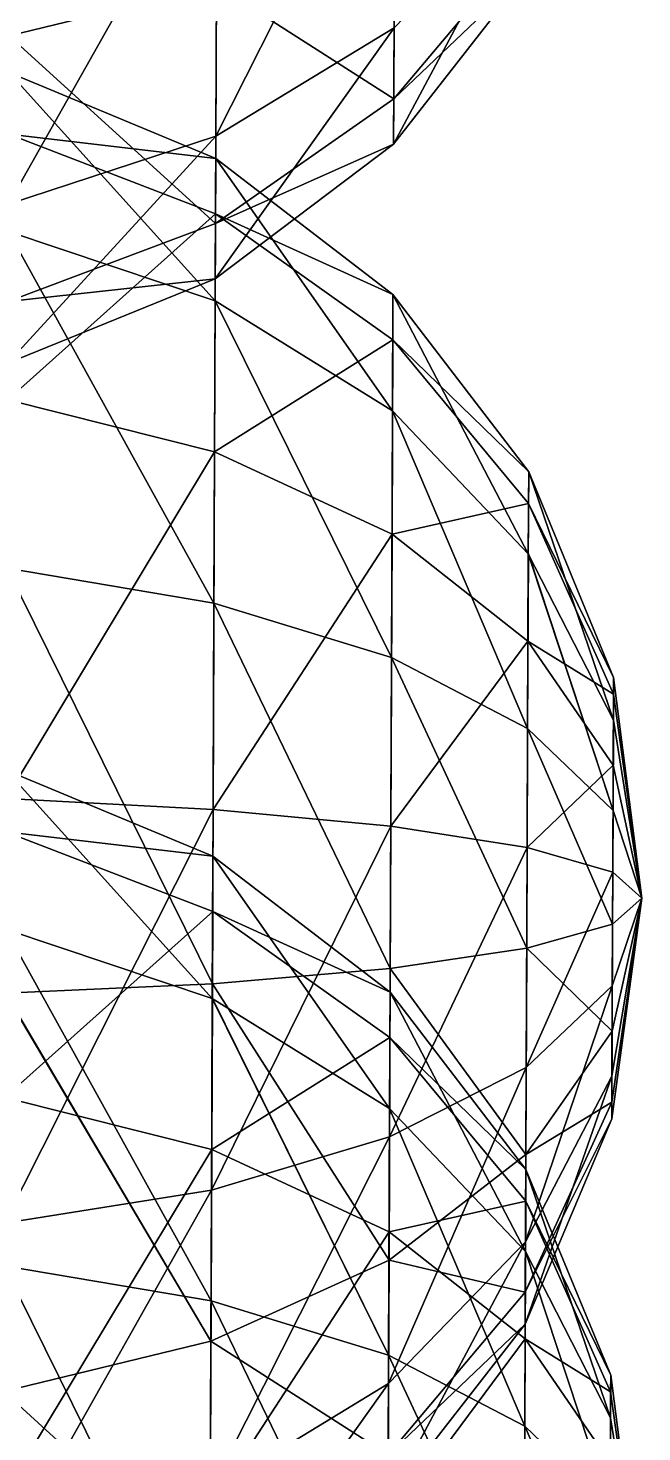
# Model space of a CAD drawing. Header units: metres. Extents: x -322 to 100, y -423 to 142.
# Drawn here: x 77.94 to 99.39, y -51.59 to -2.52 of the extents above; entities that cross this region are included whole.
import ezdxf

# ---------------------------------------------------------------- set-up
doc = ezdxf.new("R2010")
doc.units = ezdxf.units.M

msp = doc.modelspace()

# ---------------------------------------------------------------- linework, layer by layer
for points in [[(84.52156, -1.026279, -693.59766), (77.278854, -2.78936, -695.9994), (77.335846, 11.1438, -701.5549), (77.335945, 11.1439, -701.55475)], [(90.76401, 6.111152, -653.2885), (84.54315, 4.253721, -648.9085), (84.49996, -6.305929, -657.23663), (84.50006, -6.305829, -657.2365)], [(90.76401, 6.111152, -653.2885), (84.49996, -6.305929, -657.23663), (90.72874, -2.510769, -660.0884), (90.728836, -2.510669, -660.08826)], [(84.54315, 4.253721, -648.9085), (77.30294, 3.099715, -646.1551), (77.25476, -8.678043, -655.4439), (77.25486, -8.677943, -655.4438)], [(84.54315, 4.253721, -648.9085), (77.25476, -8.678043, -655.4439), (84.49996, -6.305929, -657.23663), (84.50006, -6.305829, -657.2365)], [(95.516624, 2.4488, -663.8049), (90.72874, -2.510769, -660.0884), (90.7121, -6.577648, -670.28827), (90.7122, -6.577548, -670.28815)], [(95.516624, 2.4488, -663.8049), (90.7121, -6.577648, -670.28827), (95.50486, -0.426919, -671.0173), (95.50496, -0.426819, -671.01715)], [(90.71856, -4.999781, -681.155), (84.52156, -1.026279, -693.59766), (90.74637, 1.800049, -689.77704), (90.74647, 1.800149, -689.7769)], [(95.50942, 0.688803, -678.70123), (90.71856, -4.999781, -681.155), (90.74637, 1.800049, -689.77704), (90.74647, 1.800149, -689.7769)], [(95.50486, -0.426919, -671.0173), (90.71856, -4.999781, -681.155), (95.50942, 0.688803, -678.70123), (95.50952, 0.688903, -678.7011)], [(95.50486, -0.426919, -671.0173), (90.7121, -6.577648, -670.28827), (90.71856, -4.999781, -681.155), (90.71866, -4.999681, -681.1549)], [(84.48749, -9.354334, -683.0379), (77.278854, -2.78936, -695.9994), (84.52156, -1.026279, -693.59766), (84.52166, -1.026179, -693.59753)], [(90.71856, -4.999781, -681.155), (84.48749, -9.354334, -683.0379), (84.52156, -1.026279, -693.59766), (84.52166, -1.026179, -693.59753)], [(84.48749, -9.354334, -683.0379), (77.24086, -12.078102, -684.22156), (77.278854, -2.78936, -695.9994), (77.27895, -2.78926, -695.99927)], [(90.72874, -2.510769, -660.0884), (84.49996, -6.305929, -657.23663), (84.47958, -11.286819, -669.7288), (84.47968, -11.286719, -669.7287)], [(90.72874, -2.510769, -660.0884), (84.47958, -11.286819, -669.7288), (90.7121, -6.577648, -670.28827), (90.7122, -6.577548, -670.28815)], [(84.47642, -12.058582, -952.4275), (77.25087, -9.627272, -954.2202), (77.2736, -4.071806, -940.2869), (77.2737, -4.071706, -940.2868)], [(84.496796, -7.077688, -939.9353), (77.2736, -4.071806, -940.2869), (77.26478, -6.227213, -925.4426), (77.26488, -6.227113, -925.4425)], [(84.47642, -12.058582, -952.4275), (77.2736, -4.071806, -940.2869), (84.496796, -7.077688, -939.9353), (84.496895, -7.077588, -939.9352)], [(90.7121, -6.577648, -670.28827), (84.48749, -9.354334, -683.0379), (90.71856, -4.999781, -681.155), (90.71866, -4.999681, -681.1549)], [(84.48889, -9.010174, -926.6262), (77.26478, -6.227213, -925.4426), (77.22678, -15.515955, -913.66473), (77.22688, -15.515855, -913.6646)], [(84.49996, -6.305929, -657.23663), (77.25476, -8.678043, -655.4439), (77.23204, -14.233505, -669.3772), (77.23214, -14.233405, -669.3771)], [(84.49996, -6.305929, -657.23663), (77.23204, -14.233505, -669.3772), (84.47958, -11.286819, -669.7288), (84.47968, -11.286719, -669.7287)], [(84.496796, -7.077688, -939.9353), (77.26478, -6.227213, -925.4426), (84.48889, -9.010174, -926.6262), (84.48899, -9.010074, -926.6261)], [(90.7121, -6.577648, -670.28827), (84.47958, -11.286819, -669.7288), (84.48749, -9.354334, -683.0379), (84.48759, -9.354234, -683.0378)], [(90.673935, -15.904573, -949.57574), (84.47642, -12.058582, -952.4275), (84.496796, -7.077688, -939.9353), (84.496895, -7.077588, -939.9352)], [(90.690575, -11.837692, -939.37585), (84.496796, -7.077688, -939.9353), (84.48889, -9.010174, -926.6262), (84.48899, -9.010074, -926.6261)], [(90.673935, -15.904573, -949.57574), (84.496796, -7.077688, -939.9353), (90.690575, -11.837692, -939.37585), (90.690674, -11.837592, -939.37573)], [(84.48889, -9.010174, -926.6262), (77.22678, -15.515955, -913.66473), (84.45482, -17.33823, -916.06647), (84.45492, -17.33813, -916.06635)], [(90.68412, -13.415558, -928.5091), (84.48889, -9.010174, -926.6262), (84.45482, -17.33823, -916.06647), (84.45492, -17.33813, -916.06635)], [(90.690575, -11.837692, -939.37585), (84.48889, -9.010174, -926.6262), (90.68412, -13.415558, -928.5091), (90.68422, -13.415458, -928.509)], [(84.43322, -22.618235, -960.7556), (77.20269, -21.405033, -963.50903), (77.25087, -9.627272, -954.2202), (77.25097, -9.627171, -954.2201)], [(84.47958, -11.286819, -669.7288), (77.24086, -12.078102, -684.22156), (84.48749, -9.354334, -683.0379), (84.48759, -9.354234, -683.0378)], [(84.43322, -22.618235, -960.7556), (77.25087, -9.627272, -954.2202), (84.47642, -12.058582, -952.4275), (84.47652, -12.058482, -952.42737)], [(84.47958, -11.286819, -669.7288), (77.23204, -14.233505, -669.3772), (77.24086, -12.078102, -684.22156), (77.24096, -12.078002, -684.22144)], [(90.63867, -24.526493, -956.3756), (84.43322, -22.618235, -960.7556), (84.47642, -12.058582, -952.4275), (84.47652, -12.058482, -952.42737)], [(84.47642, -12.058582, -952.4275), (84.47642, -12.058582, -952.4275), (84.43322, -22.618235, -960.7556), (84.43332, -22.618135, -960.7555)], [(90.63867, -24.526493, -956.3756), (84.47642, -12.058582, -952.4275), (90.673935, -15.904573, -949.57574), (90.674034, -15.904473, -949.5756)], [(95.42109, -20.903147, -945.85925), (90.673935, -15.904573, -949.57574), (90.690575, -11.837692, -939.37585), (90.690674, -11.837592, -939.37573)], [(95.43285, -18.027426, -938.64685), (90.690575, -11.837692, -939.37585), (90.68412, -13.415558, -928.5091), (90.68422, -13.415458, -928.509)], [(95.42109, -20.903147, -945.85925), (90.690575, -11.837692, -939.37585), (95.43285, -18.027426, -938.64685), (95.43295, -18.027327, -938.6467)], [(90.68412, -13.415558, -928.5091), (84.45482, -17.33823, -916.06647), (90.6563, -20.21539, -919.8871), (90.6564, -20.21529, -919.88696)], [(95.42829, -19.143147, -930.9629), (90.68412, -13.415558, -928.5091), (90.6563, -20.21539, -919.8871), (90.6564, -20.21529, -919.88696)], [(95.43285, -18.027426, -938.64685), (90.68412, -13.415558, -928.5091), (95.42829, -19.143147, -930.9629), (95.42839, -19.143047, -930.96277)], [(84.45482, -17.33823, -916.06647), (77.22678, -15.515955, -913.66473), (77.169785, -29.44912, -908.10925), (77.16988, -29.44902, -908.10913)], [(95.39615, -26.999765, -950.6675), (90.63867, -24.526493, -956.3756), (90.673935, -15.904573, -949.57574), (90.674034, -15.904473, -949.5756)], [(90.673935, -15.904573, -949.57574), (90.673935, -15.904573, -949.57574), (90.63867, -24.526493, -956.3756), (90.63877, -24.526394, -956.3755)], [(95.39615, -26.999765, -950.6675), (90.673935, -15.904573, -949.57574), (95.42109, -20.903147, -945.85925), (95.42119, -20.903048, -945.85913)], [(84.45482, -17.33823, -916.06647), (77.169785, -29.44912, -908.10925), (84.40372, -29.830364, -911.0856), (84.40382, -29.830265, -911.08545)], [(90.6563, -20.21539, -919.8871), (84.45482, -17.33823, -916.06647), (84.40372, -29.830364, -911.0856), (84.40382, -29.830265, -911.08545)], [(98.394356, -26.713657, -941.5313), (95.42109, -20.903147, -945.85925), (95.43285, -18.027426, -938.64685), (95.43295, -18.027327, -938.6467)], [(98.400444, -25.225075, -937.7979), (95.43285, -18.027426, -938.64685), (95.42829, -19.143147, -930.9629), (95.42839, -19.143047, -930.96277)], [(98.394356, -26.713657, -941.5313), (95.43285, -18.027426, -938.64685), (98.400444, -25.225075, -937.7979), (98.40054, -25.224976, -937.7978)], [(95.42829, -19.143147, -930.9629), (90.6563, -20.21539, -919.8871), (95.40862, -23.951355, -924.8662), (95.40872, -23.951256, -924.8661)], [(98.39809, -25.802614, -933.8204), (95.42829, -19.143147, -930.9629), (95.40862, -23.951355, -924.8662), (95.40872, -23.951256, -924.8661)], [(98.400444, -25.225075, -937.7979), (95.42829, -19.143147, -930.9629), (98.39809, -25.802614, -933.8204), (98.398186, -25.802515, -933.82025)], [(90.6563, -20.21539, -919.8871), (84.40372, -29.830364, -911.0856), (90.61458, -30.415173, -915.8202), (90.61468, -30.415073, -915.82007)], [(95.40862, -23.951355, -924.8662), (90.6563, -20.21539, -919.8871), (90.61458, -30.415173, -915.8202), (90.61468, -30.415073, -915.82007)], [(98.38145, -29.869501, -944.02026), (95.39615, -26.999765, -950.6675), (95.42109, -20.903147, -945.85925), (95.42119, -20.903048, -945.85913)], [(95.42109, -20.903147, -945.85925), (95.42109, -20.903147, -945.85925), (95.39615, -26.999765, -950.6675), (95.39625, -26.999666, -950.66736)], [(98.38145, -29.869501, -944.02026), (95.42109, -20.903147, -945.85925), (98.394356, -26.713657, -941.5313), (98.394455, -26.713558, -941.5312)], [(84.378784, -35.927185, -962.6881), (77.14197, -36.249237, -965.6644), (77.20269, -21.405033, -963.50903), (77.20279, -21.404934, -963.5089)], [(84.378784, -35.927185, -962.6881), (77.20269, -21.405033, -963.50903), (84.43322, -22.618235, -960.7556), (84.43332, -22.618135, -960.7555)], [(90.594215, -35.393204, -957.9535), (84.378784, -35.927185, -962.6881), (84.43322, -22.618235, -960.7556), (84.43332, -22.618135, -960.7555)], [(90.594215, -35.393204, -957.9535), (84.43322, -22.618235, -960.7556), (90.63867, -24.526493, -956.3756), (90.63877, -24.526394, -956.3755)], [(95.40862, -23.951355, -924.8662), (90.61458, -30.415173, -915.8202), (95.37912, -31.16369, -921.9905), (95.37922, -31.163591, -921.99036)], [(98.3879, -28.291527, -930.6645), (95.40862, -23.951355, -924.8662), (95.37912, -31.16369, -921.9905), (95.37922, -31.163591, -921.99036)], [(98.39809, -25.802614, -933.8204), (95.40862, -23.951355, -924.8662), (98.3879, -28.291527, -930.6645), (98.388, -28.291428, -930.66437)], [(95.364716, -34.683693, -951.7832), (90.594215, -35.393204, -957.9535), (90.63867, -24.526493, -956.3756), (90.63877, -24.526394, -956.3755)], [(95.364716, -34.683693, -951.7832), (90.63867, -24.526493, -956.3756), (95.39615, -26.999765, -950.6675), (95.39625, -26.999666, -950.66736)], [(99.39112, -32.940132, -936.88684), (98.394356, -26.713657, -941.5313), (98.400444, -25.225075, -937.7979), (98.40054, -25.224976, -937.7978)], [(99.39112, -32.940132, -936.88684), (98.400444, -25.225075, -937.7979), (98.39809, -25.802614, -933.8204), (98.398186, -25.802515, -933.82025)], [(99.39112, -32.940132, -936.88684), (98.39809, -25.802614, -933.8204), (98.3879, -28.291527, -930.6645), (98.388, -28.291428, -930.66437)], [(99.39112, -32.940132, -936.88684), (98.38145, -29.869501, -944.02026), (98.394356, -26.713657, -941.5313), (98.394455, -26.713558, -941.5312)], [(98.394356, -26.713657, -941.5313), (98.394356, -26.713657, -941.5313), (98.38145, -29.869501, -944.02026), (98.381546, -29.869402, -944.02014)], [(98.36517, -33.846992, -944.5978), (95.364716, -34.683693, -951.7832), (95.39615, -26.999765, -950.6675), (95.39625, -26.999666, -950.66736)], [(98.36517, -33.846992, -944.5978), (95.39615, -26.999765, -950.6675), (98.38145, -29.869501, -944.02026), (98.381546, -29.869402, -944.02014)], [(84.37667, -36.444233, -784.48303), (77.15112, -34.012924, -786.27576), (77.17385, -28.457457, -772.34247), (77.17395, -28.457357, -772.34235)], [(84.39705, -31.463339, -771.99084), (77.17385, -28.457457, -772.34247), (77.16503, -30.612864, -757.49817), (77.16513, -30.612764, -757.49805)], [(84.37667, -36.444233, -784.48303), (77.17385, -28.457457, -772.34247), (84.39705, -31.463339, -771.99084), (84.39715, -31.46324, -771.9907)], [(98.3879, -28.291527, -930.6645), (95.37912, -31.16369, -921.9905), (98.372635, -32.024906, -929.1759), (98.372734, -32.024807, -929.1758)], [(99.39112, -32.940132, -936.88684), (98.3879, -28.291527, -930.6645), (98.372635, -32.024906, -929.1759), (98.372734, -32.024807, -929.1758)], [(84.40372, -29.830364, -911.0856), (77.169785, -29.44912, -908.10925), (77.10906, -44.29332, -910.26465), (77.10916, -44.29322, -910.2645)], [(84.40372, -29.830364, -911.0856), (77.10906, -44.29332, -910.26465), (84.34927, -43.139313, -913.01807), (84.34937, -43.139214, -913.01794)], [(90.61458, -30.415173, -915.8202), (84.40372, -29.830364, -911.0856), (84.34927, -43.139313, -913.01807), (84.34937, -43.139214, -913.01794)], [(99.39112, -32.940132, -936.88684), (98.36517, -33.846992, -944.5978), (98.38145, -29.869501, -944.02026), (98.381546, -29.869402, -944.02014)], [(90.61458, -30.415173, -915.8202), (84.34927, -43.139313, -913.01807), (90.57013, -41.281883, -917.3981), (90.57023, -41.281784, -917.39795)], [(95.37912, -31.16369, -921.9905), (90.61458, -30.415173, -915.8202), (90.57013, -41.281883, -917.3981), (90.57023, -41.281784, -917.39795)], [(84.389145, -33.395824, -758.68176), (77.16503, -30.612864, -757.49817), (77.12704, -39.901604, -745.7203), (77.12714, -39.901505, -745.72015)], [(84.39705, -31.463339, -771.99084), (77.16503, -30.612864, -757.49817), (84.389145, -33.395824, -758.68176), (84.389244, -33.395725, -758.68164)], [(95.37912, -31.16369, -921.9905), (90.57013, -41.281883, -917.3981), (95.34769, -38.84762, -923.1062), (95.347786, -38.84752, -923.1061)], [(98.372635, -32.024906, -929.1759), (95.37912, -31.16369, -921.9905), (95.34769, -38.84762, -923.1062), (95.347786, -38.84752, -923.1061)], [(90.57419, -40.290222, -781.6313), (84.37667, -36.444233, -784.48303), (84.39705, -31.463339, -771.99084), (84.39715, -31.46324, -771.9907)], [(90.59083, -36.223343, -771.4314), (84.39705, -31.463339, -771.99084), (84.389145, -33.395824, -758.68176), (84.389244, -33.395725, -758.68164)], [(90.57419, -40.290222, -781.6313), (84.39705, -31.463339, -771.99084), (90.59083, -36.223343, -771.4314), (90.59093, -36.223244, -771.4313)], [(98.372635, -32.024906, -929.1759), (95.34769, -38.84762, -923.1062), (98.35636, -36.0024, -929.7534), (98.35646, -36.0023, -929.7533)], [(99.39112, -32.940132, -936.88684), (98.372635, -32.024906, -929.1759), (98.35636, -36.0024, -929.7534), (98.35646, -36.0023, -929.7533)], [(99.39112, -32.940132, -936.88684), (98.34345, -39.158245, -932.2424), (98.337364, -40.646828, -935.97577), (98.33746, -40.64673, -935.97565)], [(99.39112, -32.940132, -936.88684), (98.337364, -40.646828, -935.97577), (98.33972, -40.069286, -939.9533), (98.33982, -40.069187, -939.9532)], [(99.39112, -32.940132, -936.88684), (98.33972, -40.069286, -939.9533), (98.34991, -37.580376, -943.1092), (98.350006, -37.580276, -943.1091)], [(99.39112, -32.940132, -936.88684), (98.35636, -36.0024, -929.7534), (98.34345, -39.158245, -932.2424), (98.34355, -39.158146, -932.24225)], [(99.39112, -32.940132, -936.88684), (98.34991, -37.580376, -943.1092), (98.36517, -33.846992, -944.5978), (98.36527, -33.846893, -944.59766)], [(84.389145, -33.395824, -758.68176), (77.12704, -39.901604, -745.7203), (84.35507, -41.72388, -748.122), (84.35517, -41.72378, -748.1219)], [(90.58437, -37.80121, -760.56464), (84.389145, -33.395824, -758.68176), (84.35507, -41.72388, -748.122), (84.35517, -41.72378, -748.1219)], [(90.59083, -36.223343, -771.4314), (84.389145, -33.395824, -758.68176), (90.58437, -37.80121, -760.56464), (90.58447, -37.80111, -760.5645)], [(98.34991, -37.580376, -943.1092), (95.364716, -34.683693, -951.7832), (98.36517, -33.846992, -944.5978), (98.36527, -33.846893, -944.59766)], [(84.33347, -47.003883, -792.81116), (77.10294, -45.790684, -795.5646), (77.15112, -34.012924, -786.27576), (77.15122, -34.012825, -786.27563)], [(84.33347, -47.003883, -792.81116), (77.15112, -34.012924, -786.27576), (84.37667, -36.444233, -784.48303), (84.37677, -36.444134, -784.4829)], [(95.33521, -41.896027, -948.9075), (90.594215, -35.393204, -957.9535), (95.364716, -34.683693, -951.7832), (95.364815, -34.683594, -951.7831)], [(98.34991, -37.580376, -943.1092), (95.33521, -41.896027, -948.9075), (95.364716, -34.683693, -951.7832), (95.364815, -34.683594, -951.7831)], [(90.55249, -45.592987, -953.8866), (84.378784, -35.927185, -962.6881), (90.594215, -35.393204, -957.9535), (90.594315, -35.393105, -957.95337)], [(95.33521, -41.896027, -948.9075), (90.55249, -45.592987, -953.8866), (90.594215, -35.393204, -957.9535), (90.594315, -35.393105, -957.95337)], [(84.32768, -48.419315, -957.7072), (77.08498, -50.182396, -960.10895), (77.14197, -36.249237, -965.6644), (77.14207, -36.249138, -965.6643)], [(84.32768, -48.419315, -957.7072), (77.14197, -36.249237, -965.6644), (84.378784, -35.927185, -962.6881), (84.37888, -35.927086, -962.688)], [(90.55249, -45.592987, -953.8866), (84.32768, -48.419315, -957.7072), (84.378784, -35.927185, -962.6881), (84.37888, -35.927086, -962.688)], [(95.32134, -45.288795, -777.9148), (90.57419, -40.290222, -781.6313), (90.59083, -36.223343, -771.4314), (90.59093, -36.223244, -771.4313)], [(95.33311, -42.41308, -770.7024), (90.59083, -36.223343, -771.4314), (90.58437, -37.80121, -760.56464), (90.58447, -37.80111, -760.5645)], [(95.32134, -45.288795, -777.9148), (90.59083, -36.223343, -771.4314), (95.33311, -42.41308, -770.7024), (95.333206, -42.41298, -770.7023)], [(98.35636, -36.0024, -929.7534), (95.34769, -38.84762, -923.1062), (95.32275, -44.944237, -927.9144), (95.322845, -44.944138, -927.9143)], [(98.35636, -36.0024, -929.7534), (95.32275, -44.944237, -927.9144), (98.34345, -39.158245, -932.2424), (98.34355, -39.158146, -932.24225)], [(90.538925, -48.912144, -788.43115), (84.33347, -47.003883, -792.81116), (84.37667, -36.444233, -784.48303), (84.37677, -36.444134, -784.4829)], [(84.37667, -36.444233, -784.48303), (84.37667, -36.444233, -784.48303), (84.33347, -47.003883, -792.81116), (84.33357, -47.003784, -792.81104)], [(90.538925, -48.912144, -788.43115), (84.37667, -36.444233, -784.48303), (90.57419, -40.290222, -781.6313), (90.57429, -40.290123, -781.63116)], [(98.33972, -40.069286, -939.9533), (95.33521, -41.896027, -948.9075), (98.34991, -37.580376, -943.1092), (98.350006, -37.580276, -943.1091)], [(90.58437, -37.80121, -760.56464), (84.35507, -41.72388, -748.122), (90.55656, -44.60104, -751.9426), (90.556656, -44.60094, -751.9425)], [(95.328545, -43.528797, -763.01843), (90.58437, -37.80121, -760.56464), (90.55656, -44.60104, -751.9426), (90.556656, -44.60094, -751.9425)], [(95.33311, -42.41308, -770.7024), (90.58437, -37.80121, -760.56464), (95.328545, -43.528797, -763.01843), (95.32864, -43.528698, -763.0183)], [(95.34769, -38.84762, -923.1062), (90.57013, -41.281883, -917.3981), (90.53486, -49.903805, -924.19794), (90.53496, -49.903706, -924.1978)], [(95.34769, -38.84762, -923.1062), (90.53486, -49.903805, -924.19794), (95.32275, -44.944237, -927.9144), (95.322845, -44.944138, -927.9143)], [(98.34345, -39.158245, -932.2424), (95.32275, -44.944237, -927.9144), (95.31098, -47.819954, -935.12683), (95.31108, -47.819855, -935.1267)], [(98.34345, -39.158245, -932.2424), (95.31098, -47.819954, -935.12683), (98.337364, -40.646828, -935.97577), (98.33746, -40.64673, -935.97565)], [(84.35507, -41.72388, -748.122), (77.12704, -39.901604, -745.7203), (77.07004, -53.83477, -740.1648), (77.07014, -53.83467, -740.1647)], [(98.337364, -40.646828, -935.97577), (95.315544, -46.70423, -942.8108), (98.33972, -40.069286, -939.9533), (98.33982, -40.069187, -939.9532)], [(98.33972, -40.069286, -939.9533), (95.315544, -46.70423, -942.8108), (95.33521, -41.896027, -948.9075), (95.33531, -41.895927, -948.90735)], [(95.2964, -51.385418, -782.723), (90.538925, -48.912144, -788.43115), (90.57419, -40.290222, -781.6313), (90.57429, -40.290123, -781.63116)], [(90.57419, -40.290222, -781.6313), (90.57419, -40.290222, -781.6313), (90.538925, -48.912144, -788.43115), (90.539024, -48.912045, -788.431)], [(95.2964, -51.385418, -782.723), (90.57419, -40.290222, -781.6313), (95.32134, -45.288795, -777.9148), (95.32144, -45.288696, -777.9147)], [(98.337364, -40.646828, -935.97577), (95.31098, -47.819954, -935.12683), (95.315544, -46.70423, -942.8108), (95.31564, -46.704132, -942.81067)], [(90.57013, -41.281883, -917.3981), (84.34927, -43.139313, -913.01807), (84.30608, -53.698967, -921.3462), (84.30618, -53.698868, -921.34607)], [(90.57013, -41.281883, -917.3981), (84.30608, -53.698967, -921.3462), (90.53486, -49.903805, -924.19794), (90.53496, -49.903706, -924.1978)], [(84.35507, -41.72388, -748.122), (77.07004, -53.83477, -740.1648), (84.30397, -54.216015, -743.1411), (84.30407, -54.215916, -743.141)], [(90.55656, -44.60104, -751.9426), (84.35507, -41.72388, -748.122), (84.30397, -54.216015, -743.1411), (84.30407, -54.215916, -743.141)], [(95.315544, -46.70423, -942.8108), (90.55249, -45.592987, -953.8866), (95.33521, -41.896027, -948.9075), (95.33531, -41.895927, -948.90735)], [(98.29461, -51.099308, -773.58685), (95.32134, -45.288795, -777.9148), (95.33311, -42.41308, -770.7024), (95.333206, -42.41298, -770.7023)], [(98.3007, -49.610725, -769.85345), (95.33311, -42.41308, -770.7024), (95.328545, -43.528797, -763.01843), (95.32864, -43.528698, -763.0183)], [(98.29461, -51.099308, -773.58685), (95.33311, -42.41308, -770.7024), (98.3007, -49.610725, -769.85345), (98.3008, -49.610626, -769.85333)], [(84.34927, -43.139313, -913.01807), (77.10906, -44.29332, -910.26465), (77.06088, -56.07108, -919.55347), (77.06098, -56.07098, -919.55334)], [(84.34927, -43.139313, -913.01807), (77.06088, -56.07108, -919.55347), (84.30608, -53.698967, -921.3462), (84.30618, -53.698868, -921.34607)], [(95.328545, -43.528797, -763.01843), (90.55656, -44.60104, -751.9426), (95.308876, -48.337006, -756.92175), (95.308975, -48.336906, -756.92163)], [(98.29834, -50.188263, -765.8759), (95.328545, -43.528797, -763.01843), (95.308876, -48.337006, -756.92175), (95.308975, -48.336906, -756.92163)], [(98.3007, -49.610725, -769.85345), (95.328545, -43.528797, -763.01843), (98.29834, -50.188263, -765.8759), (98.29844, -50.188164, -765.8758)], [(90.55656, -44.60104, -751.9426), (84.30397, -54.216015, -743.1411), (90.51483, -54.800823, -747.87573), (90.51493, -54.800724, -747.8756)], [(95.308876, -48.337006, -756.92175), (90.55656, -44.60104, -751.9426), (90.51483, -54.800823, -747.87573), (90.51493, -54.800724, -747.8756)], [(95.32275, -44.944237, -927.9144), (90.53486, -49.903805, -924.19794), (90.51822, -53.970684, -934.3978), (90.51832, -53.970585, -934.3977)], [(95.32275, -44.944237, -927.9144), (90.51822, -53.970684, -934.3978), (95.31098, -47.819954, -935.12683), (95.31108, -47.819855, -935.1267)], [(90.52468, -52.392815, -945.2646), (84.32768, -48.419315, -957.7072), (90.55249, -45.592987, -953.8866), (90.55259, -45.592888, -953.8865)], [(95.315544, -46.70423, -942.8108), (90.52468, -52.392815, -945.2646), (90.55249, -45.592987, -953.8866), (90.55259, -45.592888, -953.8865)], [(98.2817, -54.25515, -776.0758), (95.2964, -51.385418, -782.723), (95.32134, -45.288795, -777.9148), (95.32144, -45.288696, -777.9147)], [(95.32134, -45.288795, -777.9148), (95.32134, -45.288795, -777.9148), (95.2964, -51.385418, -782.723), (95.2965, -51.38532, -782.7229)], [(98.2817, -54.25515, -776.0758), (95.32134, -45.288795, -777.9148), (98.29461, -51.099308, -773.58685), (98.29471, -51.09921, -773.58673)], [(84.27904, -60.312836, -794.74365), (77.04222, -60.634888, -797.72), (77.10294, -45.790684, -795.5646), (77.10304, -45.790585, -795.56445)], [(84.27904, -60.312836, -794.74365), (77.10294, -45.790684, -795.5646), (84.33347, -47.003883, -792.81116), (84.33357, -47.003784, -792.81104)], [(90.49447, -59.778854, -790.00903), (84.27904, -60.312836, -794.74365), (84.33347, -47.003883, -792.81116), (84.33357, -47.003784, -792.81104)], [(90.49447, -59.778854, -790.00903), (84.33347, -47.003883, -792.81116), (90.538925, -48.912144, -788.43115), (90.539024, -48.912045, -788.431)], [(95.31098, -47.819954, -935.12683), (90.52468, -52.392815, -945.2646), (95.315544, -46.70423, -942.8108), (95.31564, -46.704132, -942.81067)], [(95.31098, -47.819954, -935.12683), (90.51822, -53.970684, -934.3978), (90.52468, -52.392815, -945.2646), (90.52478, -52.392715, -945.26447)], [(84.29361, -56.747368, -947.14746), (77.08498, -50.182396, -960.10895), (84.32768, -48.419315, -957.7072), (84.32778, -48.419216, -957.7071)], [(90.52468, -52.392815, -945.2646), (84.29361, -56.747368, -947.14746), (84.32768, -48.419315, -957.7072), (84.32778, -48.419216, -957.7071)], [(95.308876, -48.337006, -756.92175), (90.51483, -54.800823, -747.87573), (95.27937, -55.549343, -754.046), (95.27947, -55.549244, -754.0459)], [(98.288155, -52.677177, -762.72003), (95.308876, -48.337006, -756.92175), (95.27937, -55.549343, -754.046), (95.27947, -55.549244, -754.0459)], [(98.29834, -50.188263, -765.8759), (95.308876, -48.337006, -756.92175), (98.288155, -52.677177, -762.72003), (98.28825, -52.67708, -762.7199)], [(95.26497, -59.069344, -783.83875), (90.49447, -59.778854, -790.00903), (90.538925, -48.912144, -788.43115), (90.539024, -48.912045, -788.431)], [(95.26497, -59.069344, -783.83875), (90.538925, -48.912144, -788.43115), (95.2964, -51.385418, -782.723), (95.2965, -51.38532, -782.7229)], [(90.53486, -49.903805, -924.19794), (84.30608, -53.698967, -921.3462), (84.285706, -58.679855, -933.8384), (84.285805, -58.679756, -933.83826)], [(90.53486, -49.903805, -924.19794), (84.285706, -58.679855, -933.8384), (90.51822, -53.970684, -934.3978), (90.51832, -53.970585, -934.3977)], [(99.291374, -57.325783, -768.9424), (98.29461, -51.099308, -773.58685), (98.3007, -49.610725, -769.85345), (98.3008, -49.610626, -769.85333)], [(99.291374, -57.325783, -768.9424), (98.3007, -49.610725, -769.85345), (98.29834, -50.188263, -765.8759), (98.29844, -50.188164, -765.8758)], [(84.29361, -56.747368, -947.14746), (77.04698, -59.471138, -948.3311), (77.08498, -50.182396, -960.10895), (77.085075, -50.182297, -960.1088)], [(99.291374, -57.325783, -768.9424), (98.29834, -50.188263, -765.8759), (98.288155, -52.677177, -762.72003), (98.28825, -52.67708, -762.7199)], [(98.26543, -58.232643, -776.6533), (95.26497, -59.069344, -783.83875), (95.2964, -51.385418, -782.723), (95.2965, -51.38532, -782.7229)], [(98.26543, -58.232643, -776.6533), (95.2964, -51.385418, -782.723), (98.2817, -54.25515, -776.0758), (98.2818, -54.25505, -776.0757)], [(99.291374, -57.325783, -768.9424), (98.2817, -54.25515, -776.0758), (98.29461, -51.099308, -773.58685), (98.29471, -51.09921, -773.58673)], [(98.29461, -51.099308, -773.58685), (98.29461, -51.099308, -773.58685), (98.2817, -54.25515, -776.0758), (98.2818, -54.25505, -776.0757)]]:
    msp.add_3dface(points)

doc.saveas('drawing.dxf')
